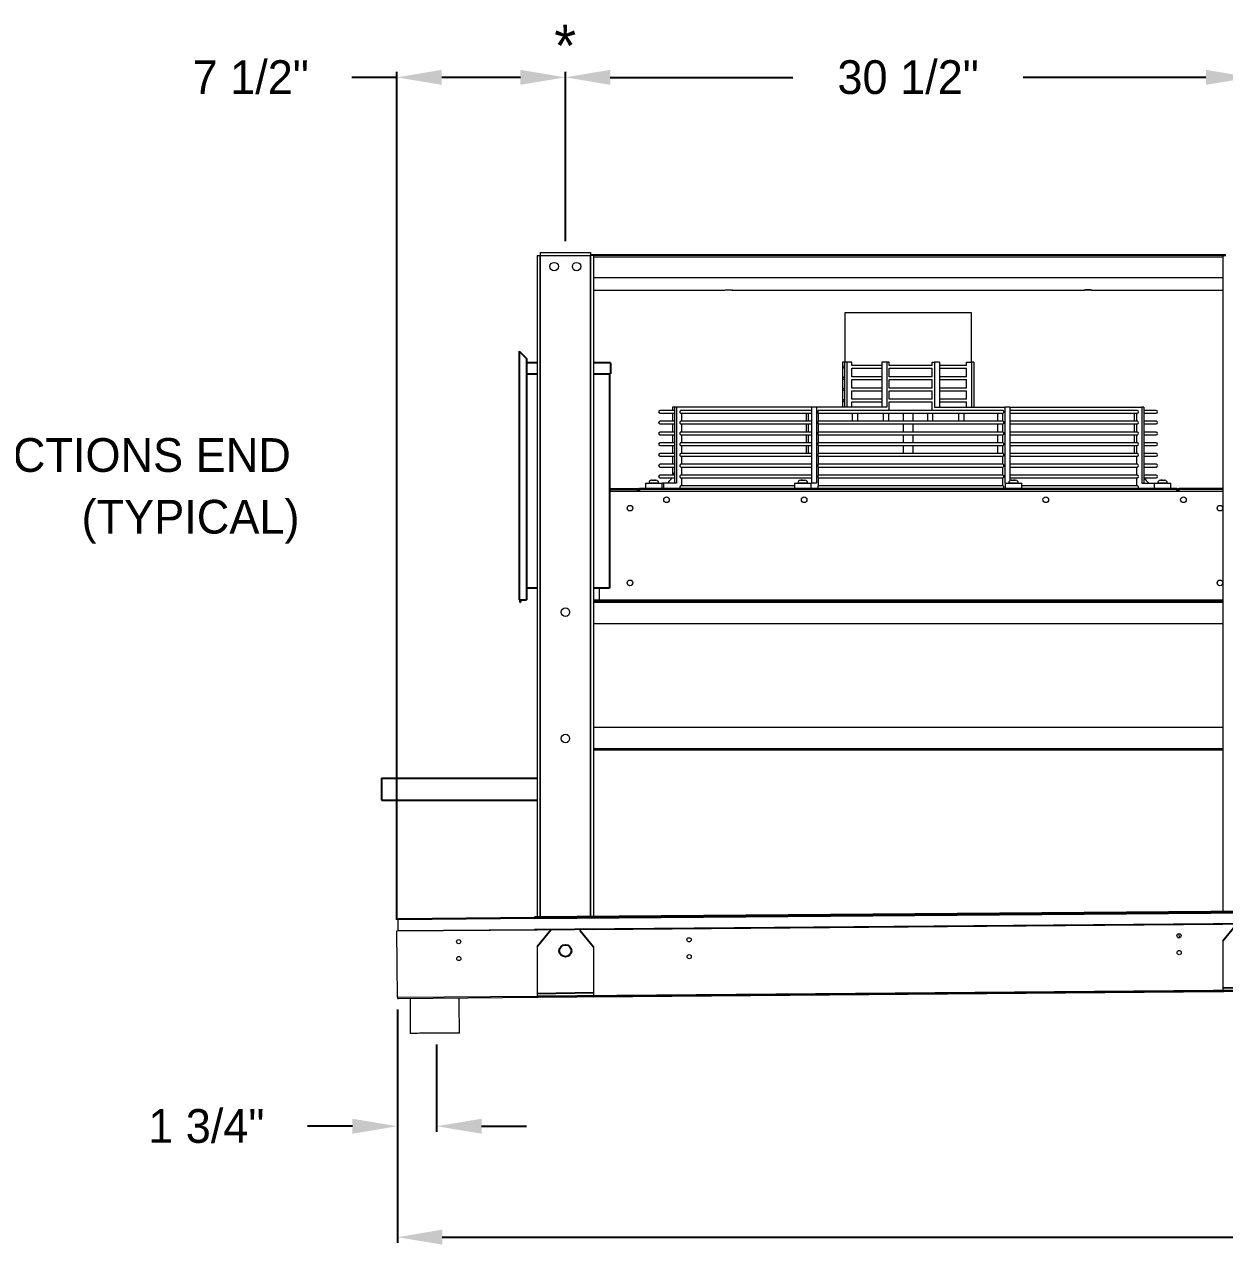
# Model space of a CAD drawing. Extents: x 6 to 271, y -23 to 146.
# Drawn here: x 101.2 to 154.5, y 37.5 to 92.4 of the extents above; entities that cross this region are included whole.
import ezdxf
from ezdxf.enums import TextEntityAlignment as Align

# ---------------------------------------------------------------- set-up
doc = ezdxf.new("R2010")
doc.units = 0
doc.header["$MEASUREMENT"] = 0
doc.layers.get('0').update_dxf_attribs({"linetype": 'CONTINUOUS'})
doc.layers.get('Defpoints').update_dxf_attribs({"linetype": 'CONTINUOUS'})
doc.dimstyles.get("Standard").update_dxf_attribs({"dimtxt": 1.5, "dimasz": 2, "dimexe": 0.25, "dimexo": 0.5, "dimgap": 0.75, "dimtad": 0, "dimtih": 1, "dimtoh": 1, "dimdec": 4, "dimzin": 0, "dimdsep": 46, "dimlunit": 5, "dimtxsty": 'STANDARD', "dimcen": 0.125, "dimclrd": 1, "dimclre": 1, "dimclrt": 1, "dimadec": 0, "dimazin": 0, "dimtfac": 1, "dimtdec": 4, "dimtofl": 0, "dimtmove": 0, "dimatfit": 3, "dimfxl": 1, "dimfrac": 2, "dimtolj": 1, "dimtzin": 0, "dimarcsym": 0})

# ---------------------------------------------------------------- blocks, each defined once
blk = doc.blocks.new('*D29')
at = {"color": 7, "lineweight": -2}
for p, q in [((125.207, 82.761), (125.207, 90.306)), ((155.707, 82.761), (155.707, 90.306)), ((127.207, 90.056), (135.332, 90.056)), ((153.707, 90.056), (145.582, 90.056))]:
    blk.add_line(p, q, dxfattribs=at)
at = {"color": 7}
for points in [[(127.207, 90.389), (127.207, 89.722), (125.207, 90.056)], [(153.707, 90.389), (153.707, 89.722), (155.707, 90.056)]]:
    blk.add_solid(points, dxfattribs=at)
at = {"layer": 'Defpoints', "color": 0}
for p in [(155.707, 90.056), (125.207, 82.261), (155.707, 82.261)]:
    blk.add_point(p, dxfattribs=at)
at = {"color": 7, "insert": (140.457, 90.056), "char_height": 1.5, "attachment_point": 5}
blk.add_mtext('\\A1;30 1/2"', dxfattribs=at)
blk = doc.blocks.new('*D33')
at = {"color": 7, "lineweight": -2}
for p, q in [((117.707, 52.574), (117.707, 90.306)), ((125.207, 82.761), (125.207, 90.306)), ((117.707, 90.056), (115.707, 90.056)), ((123.207, 90.056), (119.707, 90.056))]:
    blk.add_line(p, q, dxfattribs=at)
at = {"color": 7}
for points in [[(119.707, 90.389), (119.707, 89.722), (117.707, 90.056)], [(123.207, 90.389), (123.207, 89.722), (125.207, 90.056)]]:
    blk.add_solid(points, dxfattribs=at)
at = {"layer": 'Defpoints', "color": 0}
for p in [(125.207, 90.056), (125.207, 82.261), (117.707, 52.074)]:
    blk.add_point(p, dxfattribs=at)
at = {"color": 7, "insert": (111.207, 90.056), "char_height": 1.5, "attachment_point": 5}
blk.add_mtext('\\A1;7 1/2"', dxfattribs=at)
blk = doc.blocks.new('*D34')
at = {"color": 7, "lineweight": -2}
for p, q in [((252.728, 49.69), (252.728, 38.199)), ((117.732, 48.574), (117.732, 38.199)), ((119.732, 38.449), (182.23, 38.449)), ((250.728, 38.449), (188.23, 38.449))]:
    blk.add_line(p, q, dxfattribs=at)
at = {"color": 7}
for points in [[(119.732, 38.783), (119.732, 38.116), (117.732, 38.449)], [(250.728, 38.783), (250.728, 38.116), (252.728, 38.449)]]:
    blk.add_solid(points, dxfattribs=at)
at = {"layer": 'Defpoints', "color": 0}
for p in [(252.728, 50.19), (117.732, 49.074), (252.728, 38.449)]:
    blk.add_point(p, dxfattribs=at)
at = {"color": 7, "insert": (185.23, 38.449), "char_height": 1.5, "attachment_point": 5}
blk.add_mtext('\\A1;135"', dxfattribs=at)
blk = doc.blocks.new('*D35')
at = {"color": 7, "lineweight": -2}
for p, q in [((117.732, 48.074), (117.732, 43.137)), ((119.479, 47.026), (119.479, 43.137)), ((115.732, 43.387), (113.732, 43.387)), ((121.479, 43.387), (123.479, 43.387))]:
    blk.add_line(p, q, dxfattribs=at)
at = {"color": 7}
for points in [[(115.732, 43.72), (115.732, 43.054), (117.732, 43.387)], [(121.479, 43.72), (121.479, 43.054), (119.479, 43.387)]]:
    blk.add_solid(points, dxfattribs=at)
at = {"layer": 'Defpoints', "color": 0}
for p in [(117.732, 48.574), (119.479, 47.526), (117.732, 43.387)]:
    blk.add_point(p, dxfattribs=at)
at = {"color": 7, "insert": (109.232, 43.387), "char_height": 1.5, "attachment_point": 5}
blk.add_mtext('\\A1;1 3/4"', dxfattribs=at)

msp = doc.modelspace()

# ---------------------------------------------------------------- linework, layer by layer
at = {"color": 0, "linetype": 'Continuous', "lineweight": 15}
for p, q in [((123.9571, 82.12577), (123.9571, 52.68257)), ((123.9571, 82.12577), (124.0916, 82.12577)), ((124.0916, 82.12577), (124.0916, 52.68368)), ((124.0926, 82.12577), (124.0916, 82.12577)), ((124.0926, 82.26127), (124.0926, 82.12677)), ((124.0926, 82.26127), (126.3216, 82.26127)), ((124.0926, 82.12677), (126.3216, 82.12677)), ((124.0926, 82.12577), (124.0926, 82.12677)), ((124.0926, 82.12577), (126.3216, 82.12577)), ((124.0926, 52.68369), (124.0926, 82.12577)), ((126.3216, 82.26127), (126.3216, 82.12677)), ((126.3216, 82.17748), (154.5926, 82.17748)), ((126.3216, 82.12577), (126.3216, 82.12677)), ((126.3226, 82.12577), (126.3216, 82.12577)), ((126.3216, 52.70211), (126.3216, 82.12577)), ((126.4571, 82.12577), (126.3226, 82.12577)), ((126.3226, 82.12577), (126.3226, 52.70212)), ((126.4571, 82.12577), (126.4571, 52.70323)), ((126.4571, 82.07277), (154.4571, 82.07277)), ((154.4571, 82.12577), (154.5916, 82.12577)), ((154.4571, 82.12577), (154.4571, 52.93465)), ((126.4571, 81.14402), (154.4571, 81.14402)), ((126.4571, 80.58194), (132.2696, 80.58194)), ((132.6446, 80.58194), (148.2696, 80.58194)), ((148.6446, 80.58194), (154.4571, 80.58194)), ((141.5334, 79.57227), (137.6446, 79.57227)), ((143.2696, 79.57227), (141.5334, 79.57227)), ((137.53988, 77.38127), (137.53988, 75.38627)), ((137.63326, 77.38127), (137.53988, 77.38127)), ((137.72663, 77.38127), (137.63326, 77.38127)), ((137.63326, 77.38127), (137.63326, 75.38627)), ((137.72663, 77.38127), (137.72663, 75.38627)), ((137.95206, 77.38127), (137.72663, 77.38127)), ((137.95206, 77.23045), (137.95206, 77.38127)), ((139.28743, 77.23139), (137.95206, 77.23139)), ((137.95206, 76.73045), (137.95206, 77.11232)), ((137.95206, 77.11139), (139.28743, 77.11139)), ((139.51285, 77.38127), (139.28743, 77.38127)), ((139.28743, 77.38127), (139.28743, 75.38627)), ((139.51285, 77.38127), (139.51285, 75.38627)), ((139.60623, 77.38127), (139.51285, 77.38127)), ((139.60623, 77.23045), (139.60623, 77.38127)), ((141.5334, 77.23139), (139.60623, 77.23139)), ((139.60623, 76.73045), (139.60623, 77.11232)), ((139.60623, 77.11139), (141.5334, 77.11139)), ((141.5334, 77.23139), (141.5334, 77.38127)), ((141.5334, 77.38127), (141.62677, 77.38127)), ((141.5334, 76.73138), (141.5334, 77.11139)), ((141.62677, 77.38127), (141.62677, 75.38627)), ((141.8522, 77.38127), (141.62677, 77.38127)), ((141.8522, 77.38127), (141.8522, 75.38627)), ((143.05551, 77.23139), (141.8522, 77.23139)), ((141.8522, 77.11139), (143.05551, 77.11139)), ((143.05551, 77.23139), (143.05551, 77.38127)), ((143.05551, 77.38127), (143.28093, 77.38127)), ((143.05551, 76.73138), (143.05551, 77.11139)), ((143.28093, 77.38127), (143.28093, 75.38627)), ((143.37431, 77.38127), (143.28093, 77.38127)), ((143.37431, 77.38127), (143.37431, 75.38627)), ((139.28743, 76.73138), (137.95206, 76.73138)), ((137.95206, 76.23045), (137.95206, 76.61232)), ((137.95206, 76.61138), (139.28743, 76.61138)), ((141.5334, 76.73138), (139.60623, 76.73138)), ((139.60623, 76.23045), (139.60623, 76.61232)), ((139.60623, 76.61138), (141.5334, 76.61138)), ((141.5334, 76.23138), (141.5334, 76.61138)), ((143.05551, 76.73138), (141.8522, 76.73138)), ((141.8522, 76.61138), (143.05551, 76.61138)), ((143.05551, 76.23138), (143.05551, 76.61138)), ((139.28743, 76.23138), (137.95206, 76.23138)), ((137.95206, 75.73045), (137.95206, 76.11232)), ((137.95206, 76.11138), (139.28743, 76.11138)), ((141.5334, 76.23138), (139.60623, 76.23138)), ((139.60623, 75.73045), (139.60623, 76.11232)), ((139.60623, 76.11138), (141.5334, 76.11138)), ((141.5334, 75.73139), (141.5334, 76.11138)), ((143.05551, 76.23138), (141.8522, 76.23138)), ((141.8522, 76.11138), (143.05551, 76.11138)), ((143.05551, 75.73139), (143.05551, 76.11138)), ((129.97008, 75.38627), (129.97008, 75.23138)), ((130.06345, 75.38627), (129.97008, 75.38627)), ((130.15683, 75.38627), (130.06345, 75.38627)), ((130.06345, 75.38627), (130.06345, 72.00527)), ((130.15683, 75.38627), (130.15683, 72.00527)), ((136.15191, 75.38627), (130.15683, 75.38627)), ((136.37734, 75.38627), (136.15191, 75.38627)), ((136.15191, 75.38627), (136.15191, 72.00527)), ((136.37734, 75.38627), (136.37734, 72.00527)), ((139.51285, 75.38627), (136.37734, 75.38627)), ((139.28743, 75.73139), (137.95206, 75.73139)), ((137.95206, 75.38627), (137.95206, 75.61232)), ((137.95206, 75.61138), (139.28743, 75.61138)), ((141.5334, 75.73139), (139.60623, 75.73139)), ((139.60623, 75.23138), (139.60623, 75.61232)), ((139.60623, 75.61138), (141.5334, 75.61138)), ((141.5334, 75.23138), (141.5334, 75.61138)), ((141.62677, 75.38627), (144.76229, 75.38627)), ((143.05551, 75.73139), (141.8522, 75.73139)), ((141.8522, 75.61138), (143.05551, 75.61138)), ((143.05551, 75.38627), (143.05551, 75.61138)), ((144.76229, 75.38627), (144.76229, 72.00527)), ((144.98771, 75.38627), (144.76229, 75.38627)), ((144.98771, 75.38627), (144.98771, 72.11336)), ((144.98771, 75.38627), (150.85074, 75.38627)), ((150.85074, 75.38627), (150.85074, 72.00527)), ((150.94412, 75.38627), (150.85074, 75.38627)), ((150.94412, 75.38627), (150.94412, 72.00527)), ((130.06345, 75.23138), (129.41698, 75.23138)), ((129.41698, 75.11138), (130.06345, 75.11138)), ((130.06345, 74.75272), (129.41698, 74.75272)), ((129.97008, 75.11138), (129.97008, 74.75272)), ((130.35323, 75.11138), (136.15191, 75.11138)), ((136.15191, 75.23138), (130.3533, 75.23138)), ((136.15191, 74.75272), (130.3533, 74.75272)), ((130.38225, 74.75272), (130.38225, 75.11138)), ((135.92648, 75.11138), (135.92648, 74.75272)), ((136.01986, 74.75272), (136.01986, 75.11138)), ((136.45868, 75.11138), (144.68197, 75.11138)), ((144.68197, 75.23138), (136.45882, 75.23138)), ((144.68197, 74.75272), (136.45882, 74.75272)), ((136.47071, 74.75272), (136.47071, 75.11138)), ((144.44348, 74.75272), (144.44348, 75.11138)), ((144.66891, 74.75272), (144.66891, 75.11138)), ((150.65683, 75.23138), (144.98771, 75.23138)), ((144.98771, 75.11138), (150.65683, 75.11138)), ((150.65683, 74.75272), (144.98771, 74.75272)), ((150.53194, 74.75272), (150.53194, 75.11138)), ((150.62531, 74.75272), (150.62531, 75.11138)), ((151.49721, 75.23138), (150.94412, 75.23138)), ((150.94412, 75.11138), (151.49721, 75.11138)), ((151.49721, 74.75272), (150.94412, 74.75272)), ((129.41698, 74.63272), (130.06345, 74.63272)), ((130.06345, 74.27405), (129.41698, 74.27405)), ((129.97008, 74.63272), (129.97008, 74.27405)), ((130.35323, 74.63272), (136.15191, 74.63272)), ((136.15191, 74.27405), (130.3533, 74.27405)), ((130.38225, 74.27405), (130.38225, 74.63272)), ((135.92648, 74.63272), (135.92648, 74.27405)), ((136.01986, 74.27405), (136.01986, 74.63272)), ((136.45868, 74.63272), (144.68197, 74.63272)), ((144.68197, 74.27405), (136.45882, 74.27405)), ((136.47071, 74.27405), (136.47071, 74.63272)), ((144.44348, 74.27405), (144.44348, 74.63272)), ((144.66891, 74.27405), (144.66891, 74.63272)), ((144.98771, 74.63272), (150.65683, 74.63272)), ((150.65683, 74.27405), (144.98771, 74.27405)), ((150.53194, 74.27405), (150.53194, 74.63272)), ((150.62531, 74.27405), (150.62531, 74.63272)), ((150.94412, 74.63272), (151.49721, 74.63272)), ((151.49721, 74.27405), (150.94412, 74.27405)), ((129.41698, 74.15405), (130.06345, 74.15405)), ((130.06345, 73.79539), (129.41698, 73.79539)), ((129.41698, 73.67539), (130.06345, 73.67539)), ((129.97008, 74.15405), (129.97008, 73.79539)), ((129.97008, 73.67539), (129.97008, 73.31672)), ((130.35323, 74.15405), (136.15191, 74.15405)), ((130.35323, 73.67539), (136.15191, 73.67539)), ((136.15191, 73.79539), (130.3533, 73.79539)), ((130.38225, 73.79539), (130.38225, 74.15405)), ((130.38225, 73.31672), (130.38225, 73.67539)), ((135.92648, 74.15405), (135.92648, 73.79539)), ((135.92648, 73.67539), (135.92648, 73.31672)), ((136.01986, 73.79539), (136.01986, 74.15405)), ((136.01986, 73.31672), (136.01986, 73.67539)), ((136.45868, 74.15405), (144.68197, 74.15405)), ((136.45868, 73.67539), (144.68197, 73.67539)), ((144.68197, 73.79539), (136.45882, 73.79539)), ((136.47071, 73.79539), (136.47071, 74.15405)), ((136.47071, 73.31672), (136.47071, 73.67539)), ((144.44348, 73.79539), (144.44348, 74.15405)), ((144.44348, 73.31672), (144.44348, 73.67539)), ((144.66891, 73.79539), (144.66891, 74.15405)), ((144.66891, 73.31672), (144.66891, 73.67539)), ((144.98771, 74.15405), (150.65683, 74.15405)), ((150.65683, 73.79539), (144.98771, 73.79539)), ((144.98771, 73.67539), (150.65683, 73.67539)), ((150.53194, 73.79539), (150.53194, 74.15405)), ((150.53194, 73.31672), (150.53194, 73.67539)), ((150.62531, 73.79539), (150.62531, 74.15405)), ((150.62531, 73.31672), (150.62531, 73.67539)), ((150.94412, 74.15405), (151.49721, 74.15405)), ((151.49721, 73.79539), (150.94412, 73.79539)), ((150.94412, 73.67539), (151.49721, 73.67539)), ((130.06345, 73.31672), (129.41698, 73.31672)), ((129.41698, 73.19672), (130.06345, 73.19672)), ((129.97008, 73.19672), (129.97008, 72.83806)), ((130.35323, 73.19672), (136.15191, 73.19672)), ((136.15191, 73.31672), (130.3533, 73.31672)), ((130.38225, 72.83806), (130.38225, 73.19672)), ((136.45868, 73.19672), (144.68197, 73.19672)), ((144.68197, 73.31672), (136.45882, 73.31672)), ((136.47071, 72.83806), (136.47071, 73.19672)), ((144.66891, 72.83806), (144.66891, 73.19672)), ((150.65683, 73.31672), (144.98771, 73.31672)), ((144.98771, 73.19672), (150.65683, 73.19672)), ((150.62531, 72.83806), (150.62531, 73.19672)), ((151.49721, 73.31672), (150.94412, 73.31672)), ((150.94412, 73.19672), (151.49721, 73.19672)), ((130.06345, 72.83806), (129.41698, 72.83806)), ((129.41698, 72.71806), (130.06345, 72.71806)), ((129.97008, 72.71806), (129.97008, 72.35939)), ((130.35323, 72.71806), (136.15191, 72.71806)), ((136.15191, 72.83806), (130.3533, 72.83806)), ((130.38225, 72.35939), (130.38225, 72.71806)), ((136.45868, 72.71806), (144.68197, 72.71806)), ((144.68197, 72.83806), (136.45882, 72.83806)), ((136.47071, 72.35939), (136.47071, 72.71806)), ((144.66891, 72.35939), (144.66891, 72.71806)), ((150.65683, 72.83806), (144.98771, 72.83806)), ((144.98771, 72.71806), (150.65683, 72.71806)), ((150.62531, 72.35939), (150.62531, 72.71806)), ((151.49721, 72.83806), (150.94412, 72.83806)), ((150.94412, 72.71806), (151.49721, 72.71806)), ((128.77057, 72.00527), (128.79866, 72.00527)), ((128.79866, 72.00527), (129.50857, 72.00527)), ((129.35832, 72.00627), (128.92082, 72.00627)), ((129.04482, 72.13027), (129.04497, 72.13027)), ((129.04771, 72.13027), (129.04497, 72.13027)), ((129.04771, 72.13027), (129.05821, 72.13027)), ((129.06889, 72.13027), (129.05821, 72.13027)), ((129.06889, 72.13027), (129.14493, 72.13027)), ((129.15649, 72.13027), (129.14493, 72.13027)), ((129.16277, 72.13027), (129.15649, 72.13027)), ((129.16277, 72.13027), (129.18813, 72.13027)), ((129.20267, 72.13027), (129.18813, 72.13027)), ((129.20267, 72.13027), (129.23432, 72.13027)), ((130.06345, 72.35939), (129.41698, 72.35939)), ((129.41698, 72.23939), (130.06345, 72.23939)), ((129.57386, 72.00527), (129.50857, 72.00527)), ((129.57386, 72.00527), (129.57386, 71.76127)), ((130.15683, 72.00527), (129.57386, 72.00527)), ((130.35323, 72.23939), (136.15191, 72.23939)), ((136.15191, 72.35939), (130.3533, 72.35939)), ((130.38225, 71.88072), (130.38225, 72.23939)), ((135.40022, 72.00527), (135.42831, 72.00527)), ((135.42831, 72.00527), (136.13823, 72.00527)), ((135.98798, 72.00627), (135.55047, 72.00627)), ((135.67448, 72.13027), (135.70612, 72.13027)), ((135.72067, 72.13027), (135.70612, 72.13027)), ((135.72067, 72.13027), (135.74603, 72.13027)), ((135.75231, 72.13027), (135.74603, 72.13027)), ((135.76387, 72.13027), (135.75231, 72.13027)), ((135.76387, 72.13027), (135.8399, 72.13027)), ((135.85059, 72.13027), (135.8399, 72.13027)), ((135.85059, 72.13027), (135.86109, 72.13027)), ((135.86383, 72.13027), (135.86109, 72.13027)), ((135.86383, 72.13027), (135.86398, 72.13027)), ((136.37734, 72.00527), (136.13823, 72.00527)), ((136.45868, 72.23939), (144.68197, 72.23939)), ((144.68197, 72.35939), (136.45882, 72.35939)), ((136.47071, 71.88072), (136.47071, 72.23939)), ((144.66891, 71.88072), (144.66891, 72.23939)), ((144.76229, 72.00527), (144.77597, 72.00527)), ((144.77597, 72.00527), (144.80406, 72.00527)), ((144.80406, 72.00527), (145.51397, 72.00527)), ((144.94287, 72.00627), (144.92622, 72.00627)), ((145.36372, 72.00627), (144.94287, 72.00627)), ((150.65683, 72.35939), (144.98771, 72.35939)), ((144.98771, 72.23939), (150.65683, 72.23939)), ((145.05022, 72.13027), (145.05037, 72.13027)), ((145.0531, 72.13027), (145.05037, 72.13027)), ((145.0531, 72.13027), (145.06361, 72.13027)), ((145.07429, 72.13027), (145.06361, 72.13027)), ((145.07429, 72.13027), (145.15033, 72.13027)), ((145.16188, 72.13027), (145.15033, 72.13027)), ((145.16816, 72.13027), (145.16188, 72.13027)), ((145.16816, 72.13027), (145.19353, 72.13027)), ((145.20807, 72.13027), (145.19353, 72.13027)), ((145.20807, 72.13027), (145.23972, 72.13027)), ((150.62531, 71.88072), (150.62531, 72.23939)), ((150.85074, 72.00527), (151.40562, 72.00527)), ((151.49721, 72.35939), (150.94412, 72.35939)), ((150.94412, 72.23939), (151.49721, 72.23939)), ((151.40562, 72.00527), (151.43371, 72.00527)), ((151.43371, 72.00527), (152.14362, 72.00527)), ((151.69091, 72.00627), (151.55587, 72.00627)), ((151.67987, 72.13027), (151.71152, 72.13027)), ((151.99337, 72.00627), (151.69091, 72.00627)), ((151.72606, 72.13027), (151.71152, 72.13027)), ((151.72606, 72.13027), (151.75143, 72.13027)), ((151.75771, 72.13027), (151.75143, 72.13027)), ((151.76926, 72.13027), (151.75771, 72.13027)), ((151.76926, 72.13027), (151.8453, 72.13027)), ((151.85598, 72.13027), (151.8453, 72.13027)), ((151.85598, 72.13027), (151.86649, 72.13027)), ((151.86922, 72.13027), (151.86649, 72.13027)), ((151.86922, 72.13027), (151.86937, 72.13027)), ((127.17724, 71.76127), (128.4061, 71.76127)), ((127.17724, 71.71027), (128.4061, 71.71027)), ((127.17724, 71.63627), (154.4571, 71.63627)), ((128.4061, 71.76127), (128.4061, 71.71027)), ((128.4061, 71.71027), (128.4061, 71.63627)), ((128.4071, 71.71027), (128.4071, 71.63627)), ((128.4571, 71.71027), (128.4071, 71.71027)), ((128.4571, 71.71247), (128.4571, 71.63627)), ((128.5049, 71.71247), (128.4571, 71.71247)), ((128.5049, 71.71247), (128.5049, 71.63627)), ((152.4083, 71.76127), (128.5059, 71.76127)), ((128.5059, 71.76127), (128.5059, 71.71247)), ((152.4083, 71.71247), (128.5059, 71.71247)), ((128.5059, 71.71247), (128.5059, 71.63627)), ((135.40022, 71.88072), (130.3533, 71.88072)), ((144.68197, 71.88072), (136.45882, 71.88072)), ((150.65683, 71.88072), (145.51397, 71.88072)), ((152.4083, 71.76127), (152.4083, 71.71247)), ((152.4083, 71.71247), (152.4083, 71.63627)), ((152.4093, 71.71247), (152.4571, 71.71247)), ((152.4093, 71.63627), (152.4093, 71.71247)), ((152.4571, 71.63627), (152.4571, 71.71247)), ((152.5071, 71.71027), (152.4571, 71.71027)), ((152.5071, 71.71027), (152.5071, 71.63627)), ((152.5081, 71.71027), (152.5081, 71.76127)), ((154.4571, 71.76127), (152.5081, 71.76127)), ((152.5081, 71.63627), (152.5081, 71.71027)), ((154.4571, 71.71027), (152.5081, 71.71027)), ((126.4571, 66.76127), (154.4571, 66.76127)), ((126.4571, 66.69777), (154.4571, 66.69777)), ((126.7071, 66.81227), (154.4571, 66.81227)), ((126.7071, 66.81127), (154.4571, 66.81127)), ((126.4571, 65.76127), (154.4571, 65.76127)), ((126.4571, 61.13627), (154.4571, 61.13627)), ((126.4571, 60.19977), (154.4571, 60.19977)), ((126.4571, 60.13627), (154.4571, 60.13627)), ((126.57745, 52.70423), (154.3265, 52.93357)), ((126.57782, 52.66004), (154.32687, 52.88938)), ((117.76525, 52.6314), (123.82755, 52.6815)), ((117.76525, 52.6314), (117.76562, 52.58721)), ((117.76562, 52.58721), (123.82791, 52.63731)), ((117.76985, 52.07549), (117.76562, 52.58721)), ((126.4571, 52.14658), (154.4571, 52.378)), ((154.3311, 52.37766), (126.58204, 52.14832)), ((117.70735, 52.07427), (123.9571, 52.12592)), ((117.73173, 49.12537), (117.70735, 52.07427)), ((123.83214, 52.1256), (117.76985, 52.07549)), ((152.48772, 51.95288), (152.53572, 51.77165)), ((123.9571, 51.3698), (123.9571, 49.15614)), ((126.4571, 51.3698), (126.4571, 49.19713)), ((154.4571, 51.62187), (154.4571, 49.40822)), ((117.73173, 49.12537), (123.9571, 49.17682)), ((117.73173, 49.12537), (117.73215, 49.07437)), ((117.73215, 49.07437), (117.78315, 49.07479)), ((117.78315, 49.07479), (123.9571, 49.12582)), ((126.4571, 49.19748), (154.4571, 49.4289)), ((126.4571, 49.14648), (154.4571, 49.37789))]:
    msp.add_line(p, q, dxfattribs=at)
at = {"color": 7, "ltscale": 7}
for p, q in [((123.14599, 77.87377), (123.14599, 66.81127)), ((123.14599, 77.87377), (123.47744, 77.54231)), ((123.47744, 77.54231), (123.47744, 66.81127)), ((123.9571, 77.35857), (123.47744, 77.35857)), ((127.20849, 77.35857), (126.4571, 77.35857)), ((127.20849, 77.35857), (127.20849, 76.85857)), ((123.47744, 76.85857), (123.9571, 76.85857)), ((126.4571, 76.85857), (127.20849, 76.85857)), ((127.17724, 76.85857), (127.17724, 67.32732)), ((123.9571, 67.32732), (123.47744, 67.32732)), ((127.17724, 67.32732), (126.4571, 67.32732)), ((123.14599, 66.81127), (123.47744, 66.81127)), ((123.17724, 66.81127), (123.17724, 66.70232)), ((123.17724, 66.70232), (123.20849, 66.70232)), ((123.20849, 66.81127), (123.20849, 66.70232))]:
    msp.add_line(p, q, dxfattribs=at)
at = {"color": 7, "linetype": 'Continuous', "lineweight": 15}
for p, q in [((126.7071, 67.32732), (126.7071, 66.81227)), ((126.4571, 66.81127), (126.7061, 66.81127)), ((126.7061, 66.81127), (126.7061, 66.76127)), ((126.7071, 66.81227), (126.7071, 66.81127)), ((126.7071, 66.81127), (126.7071, 66.76127))]:
    msp.add_line(p, q, dxfattribs=at)
at = {"color": 7}
for p, q in [((117.01991, 58.87419), (123.9571, 58.87419)), ((117.01991, 58.87419), (117.01991, 57.89477)), ((117.01991, 57.89477), (123.9571, 57.89477))]:
    msp.add_line(p, q, dxfattribs=at)
at = {"color": 0}
for p, q in [((247.57332, 53.70423), (123.82755, 52.6815)), ((123.82791, 52.63731), (247.57368, 53.66004)), ((247.57791, 53.14832), (123.83214, 52.1256)), ((123.82755, 52.6815), (123.82791, 52.63731)), ((155.06764, 52.36762), (154.4571, 51.62187)), ((124.56764, 52.11555), (123.9571, 51.3698)), ((125.84655, 52.11555), (126.4571, 51.3698)), ((123.9571, 49.17682), (247.4571, 50.19752)), ((247.45752, 50.14652), (123.9571, 49.12582)), ((156.9571, 49.57421), (154.4571, 49.53322)), ((126.4571, 49.32213), (123.9571, 49.28114)), ((123.9571, 49.15614), (123.9571, 49.10513)), ((154.4571, 49.40822), (154.4571, 49.35721))]:
    msp.add_line(p, q, dxfattribs=at)
at = {"color": 0, "linetype": 'Continuous', "lineweight": 15, "flags": 128}
for points in [[(132.2696, 80.58194), (132.27719, 80.588), (132.29936, 80.59356), (132.33431, 80.59819), (132.37921, 80.60149), (132.43041, 80.60322), (132.48378, 80.60322), (132.53499, 80.60149), (132.57988, 80.59819), (132.61483, 80.59356), (132.637, 80.588), (132.6446, 80.58194)], [(132.6446, 80.58194), (132.63693, 80.58799), (132.63182, 80.58971)], [(148.2696, 80.58194), (148.27719, 80.588), (148.29936, 80.59356), (148.33431, 80.59819), (148.37921, 80.60149), (148.43041, 80.60322), (148.48378, 80.60322), (148.53499, 80.60149), (148.57988, 80.59819), (148.61483, 80.59356), (148.637, 80.588), (148.6446, 80.58194)], [(148.6446, 80.58194), (148.63693, 80.58799), (148.61473, 80.59355), (148.57978, 80.59816), (148.53491, 80.60146), (148.48375, 80.60318), (148.43044, 80.60318), (148.37928, 80.60146), (148.33441, 80.59816), (148.29946, 80.59355), (148.27726, 80.58799), (148.2696, 80.58194)], [(144.68197, 75.23138), (144.68202, 75.23138), (144.6913, 75.22621), (144.69898, 75.21168), (144.70376, 75.19028), (144.70482, 75.16565), (144.70199, 75.14201), (144.69574, 75.12337), (144.68714, 75.11293), (144.68197, 75.11138)], [(144.68197, 74.75272), (144.68622, 74.75168), (144.69459, 74.74284), (144.701, 74.72627), (144.70448, 74.70451), (144.70448, 74.68093), (144.701, 74.65917), (144.69459, 74.64259), (144.68622, 74.63376), (144.68197, 74.63272)], [(144.68197, 74.27405), (144.68622, 74.27301), (144.69459, 74.26418), (144.701, 74.2476), (144.70448, 74.22584), (144.70448, 74.20226), (144.701, 74.18051), (144.69459, 74.16393), (144.68622, 74.15509), (144.68197, 74.15405)], [(144.68197, 73.79539), (144.68622, 73.79435), (144.69459, 73.78551), (144.701, 73.76894), (144.70448, 73.74718), (144.70448, 73.7236), (144.701, 73.70184), (144.69459, 73.68526), (144.68622, 73.67643), (144.68197, 73.67539)], [(144.68197, 73.31672), (144.68622, 73.31568), (144.69459, 73.30685), (144.701, 73.29027), (144.70448, 73.26851), (144.70448, 73.24493), (144.701, 73.22317), (144.69459, 73.2066), (144.68622, 73.19776), (144.68197, 73.19672)], [(144.68197, 72.83806), (144.68622, 72.83702), (144.69459, 72.82818), (144.701, 72.8116), (144.70448, 72.78985), (144.70448, 72.76627), (144.701, 72.74451), (144.69459, 72.72793), (144.68622, 72.71909), (144.68197, 72.71806)], [(130.06345, 72.50419), (130.0249, 72.38794), (130.01293, 72.35939)], [(144.68197, 72.35939), (144.68622, 72.35835), (144.69459, 72.34952), (144.701, 72.33294), (144.70448, 72.31118), (144.70448, 72.2876), (144.701, 72.26584), (144.69459, 72.24926), (144.68622, 72.24043), (144.68197, 72.23939)], [(144.68197, 71.88072), (144.68648, 71.87955), (144.69492, 71.87028), (144.70129, 71.85312), (144.7046, 71.83083), (144.70431, 71.80692), (144.70291, 71.79614)], [(119.66357, 47.52778), (119.54083, 47.52677), (119.41626, 47.52574), (119.2915, 47.52471), (119.16817, 47.52369), (119.04788, 47.52269), (118.9322, 47.52174), (118.82263, 47.52083), (118.7206, 47.51999), (118.62745, 47.51922), (118.54439, 47.51853), (118.47249, 47.51794), (118.41271, 47.51744), (118.36581, 47.51705), (118.33241, 47.51678), (118.31294, 47.51662), (118.30754, 47.51657)], [(120.49496, 47.53465), (120.49213, 47.53463), (120.47606, 47.5345), (120.44598, 47.53425), (120.40227, 47.53389), (120.34552, 47.53342), (120.27645, 47.53285), (120.19597, 47.53218), (120.10514, 47.53143), (120.00513, 47.5306), (119.89725, 47.52971), (119.7829, 47.52877), (119.66357, 47.52778)]]:
    msp.add_lwpolyline(points, dxfattribs=at)
at = {"color": 0, "linetype": 'Continuous', "lineweight": 15}
for centre, radius in [((124.7071, 81.63627), 0.1875), ((125.7071, 81.63627), 0.1875), ((128.0821, 70.88627), 0.125), ((129.7071, 71.26127), 0.125), ((135.8321, 71.26127), 0.125), ((146.5821, 71.26127), 0.125), ((152.7071, 71.26127), 0.125), ((154.3321, 70.88627), 0.125), ((128.0821, 67.56227), 0.125), ((154.3321, 67.56227), 0.125), ((125.2071, 66.26127), 0.1875), ((125.2071, 60.63627), 0.1875), ((120.46139, 51.59701), 0.09375), ((130.71104, 51.68172), 0.09375), ((152.5103, 51.86189), 0.09375), ((152.5165, 51.11191), 0.09375), ((120.46759, 50.84704), 0.09375), ((130.71724, 50.93175), 0.09375)]:
    msp.add_circle(centre, radius, dxfattribs=at)
at = {"color": 0}
msp.add_circle((125.2071, 51.19412), 0.26853, dxfattribs=at)
at = {"color": 0, "linetype": 'Continuous', "lineweight": 15}
for centre, radius, start, end in [((137.6446, 77.17138), 0.06, 100.892283, 259.107717), ((137.6446, 76.67138), 0.06, 100.892283, 259.107717), ((137.6446, 76.17138), 0.06, 100.892283, 259.107717), ((137.6446, 75.67138), 0.06, 100.892283, 259.107717), ((129.41698, 75.17138), 0.06, 90, 270), ((129.41698, 74.69272), 0.06, 90, 270), ((150.65366, 75.17138), 0.06008, 273.02723, 86.97277), ((150.65354, 74.69272), 0.06009, 273.144589, 86.855411), ((151.49721, 75.17138), 0.06, 270, 90), ((151.49721, 74.69272), 0.06, 270, 90), ((129.41698, 74.21405), 0.06, 90, 270), ((150.65354, 74.21405), 0.06009, 273.143027, 86.856973), ((151.49721, 74.21405), 0.06, 270, 90), ((129.41698, 73.73539), 0.06, 90, 270), ((150.65354, 73.73539), 0.06009, 273.144589, 86.855411), ((151.49721, 73.73539), 0.06, 270, 90), ((129.41698, 73.25672), 0.06, 90, 270), ((150.65354, 73.25672), 0.06009, 273.143027, 86.856973), ((151.49721, 73.25672), 0.06, 270, 90), ((129.41698, 72.77806), 0.06, 90, 270), ((150.65354, 72.77806), 0.06009, 273.144589, 86.855411), ((151.49721, 72.77806), 0.06, 270, 90), ((129.04482, 72.00627), 0.124, 90, 180), ((129.23432, 72.00627), 0.124, 0, 90), ((129.41698, 72.29939), 0.06, 90, 270), ((129.0968, 72.76027), 1, 310.97463, 328.608789), ((135.67448, 72.00627), 0.124, 90, 180), ((135.86398, 72.00627), 0.124, 0, 90), ((145.05022, 72.00627), 0.124, 90, 180), ((145.23972, 72.00627), 0.124, 0, 90), ((150.65354, 72.29939), 0.06009, 273.144589, 86.855411), ((151.8174, 72.76027), 1, 211.391211, 229.02537), ((151.49721, 72.29939), 0.06, 270, 90), ((151.67987, 72.00627), 0.124, 90, 180), ((151.86937, 72.00627), 0.124, 0, 90), ((128.4061, 71.71027), 0.051, 0, 90), ((128.4061, 71.71027), 0.001, 0, 90), ((128.5059, 71.71247), 0.0488, 90, 180), ((128.5059, 71.71247), 0.001, 90, 180), ((150.65335, 71.82123), 0.05959, 335.102132, 86.645675), ((152.4083, 71.71247), 0.0488, 360, 90), ((152.4083, 71.71247), 0.001, 0, 90), ((152.5081, 71.71027), 0.051, 90, 180), ((152.5081, 71.71027), 0.001, 90, 180), ((117.76279, 52.07509), 0.00707, 357.511695, 3.248437)]:
    msp.add_arc(centre, radius, start, end, dxfattribs=at)
at = {"color": 7, "linetype": 'Continuous', "lineweight": 15}
msp.add_arc((126.7061, 66.81227), 0.001, 270, 0, dxfattribs=at)
at = {"color": 0, "linetype": 'Continuous', "lineweight": 15}
for points in [[(154.5926, 82.13627), (126.3216, 82.13627)], [(126.4571, 80.58152), (132.2696, 80.58152)], [(132.6446, 80.58152), (148.2696, 80.58152)], [(148.6446, 80.58152), (154.4571, 80.58152)], [(137.6446, 79.57227), (137.6446, 77.38127)], [(143.2696, 77.38127), (143.2696, 79.57227)], [(137.96696, 75.11138), (137.96696, 74.75272)], [(138.21697, 74.75272), (138.21697, 75.11138)], [(139.35243, 75.11138), (139.35243, 74.75272)], [(139.60243, 74.75272), (139.60243, 75.11138)], [(140.2306, 75.11138), (140.2306, 74.75272)], [(140.6836, 74.75272), (140.6836, 75.11138)], [(141.31177, 75.11138), (141.31177, 74.75272)], [(141.56177, 74.75272), (141.56177, 75.11138)], [(142.69723, 75.11138), (142.69723, 74.75272)], [(142.94723, 74.75272), (142.94723, 75.11138)], [(140.2306, 74.63272), (140.2306, 74.27405)], [(140.6836, 74.27405), (140.6836, 74.63272)], [(140.2306, 74.15405), (140.2306, 73.79539)], [(140.2306, 73.67539), (140.2306, 73.31672)], [(140.6836, 73.79539), (140.6836, 74.15405)], [(140.6836, 73.31672), (140.6836, 73.67539)], [(128.77057, 72.00527), (128.77057, 71.76127)], [(128.92082, 72.00627), (128.92082, 72.00527)], [(129.04497, 72.13027), (129.041, 72.1302)], [(129.041, 72.1302), (129.04771, 72.13027)], [(129.05821, 72.13027), (129.06492, 72.1302)], [(129.06492, 72.1302), (129.06889, 72.13027)], [(129.14493, 72.13027), (129.14658, 72.1302)], [(129.14658, 72.1302), (129.16277, 72.13027)], [(129.18813, 72.13027), (129.20432, 72.1302)], [(129.20432, 72.1302), (129.20267, 72.13027)], [(129.35832, 72.00527), (129.35832, 72.00627)], [(129.50857, 71.76127), (129.50857, 72.00527)], [(135.40022, 72.00527), (135.40022, 71.76127)], [(135.55047, 72.00627), (135.55047, 72.00527)], [(135.70612, 72.13027), (135.70448, 72.1302)], [(135.70448, 72.1302), (135.72067, 72.13027)], [(135.74603, 72.13027), (135.76222, 72.1302)], [(135.76222, 72.1302), (135.76387, 72.13027)], [(135.8399, 72.13027), (135.84388, 72.1302)], [(135.84388, 72.1302), (135.85059, 72.13027)], [(135.86109, 72.13027), (135.8678, 72.1302)], [(135.8678, 72.1302), (135.86383, 72.13027)], [(135.98798, 72.00527), (135.98798, 72.00627)], [(136.13823, 71.76127), (136.13823, 72.00527)], [(144.77597, 72.00527), (144.77597, 71.76127)], [(144.92622, 72.00627), (144.92622, 72.00527)], [(145.05037, 72.13027), (145.04639, 72.1302)], [(145.04639, 72.1302), (145.0531, 72.13027)], [(145.06361, 72.13027), (145.07032, 72.1302)], [(145.07032, 72.1302), (145.07429, 72.13027)], [(145.15033, 72.13027), (145.15197, 72.1302)], [(145.15197, 72.1302), (145.16816, 72.13027)], [(145.19353, 72.13027), (145.20972, 72.1302)], [(145.20972, 72.1302), (145.20807, 72.13027)], [(145.36372, 72.00527), (145.36372, 72.00627)], [(145.51397, 71.76127), (145.51397, 72.00527)], [(151.40562, 72.00527), (151.40562, 71.76127)], [(151.55587, 72.00627), (151.55587, 72.00527)], [(151.71152, 72.13027), (151.70987, 72.1302)], [(151.70987, 72.1302), (151.72606, 72.13027)], [(151.75143, 72.13027), (151.76762, 72.1302)], [(151.76762, 72.1302), (151.76926, 72.13027)], [(151.8453, 72.13027), (151.84928, 72.1302)], [(151.84928, 72.1302), (151.85598, 72.13027)], [(151.86649, 72.13027), (151.87319, 72.1302)], [(151.87319, 72.1302), (151.86922, 72.13027)], [(151.99337, 72.00527), (151.99337, 72.00627)], [(152.14362, 71.76127), (152.14362, 72.00527)], [(118.29463, 49.07902), (118.30754, 47.51657)], [(120.49496, 47.53465), (120.48205, 49.0971)]]:
    msp.add_open_spline(points, degree=1, dxfattribs=at)
for points, knots in [([(130.35927, 75.23017), (130.35608, 75.23071), (130.34672, 75.23229), (130.33114, 75.22747), (130.31519, 75.21666), (130.30349, 75.20041), (130.29742, 75.18098), (130.29763, 75.16044), (130.30411, 75.14118), (130.31613, 75.12518), (130.33229, 75.1149), (130.34647, 75.11048), (130.35432, 75.11185), (130.35601, 75.11214)], [0, 0, 0, 0, 0.05278553, 0.15493277, 0.25708035, 0.35921325, 0.46132341, 0.56340661, 0.66548339, 0.76756733, 0.8696724, 0.9718144, 1, 1, 1, 1]), ([(130.35927, 74.7515), (130.35608, 74.75204), (130.34672, 74.75362), (130.33114, 74.7488), (130.31519, 74.738), (130.30349, 74.72175), (130.29742, 74.70232), (130.29763, 74.68177), (130.30411, 74.66251), (130.31613, 74.64651), (130.33229, 74.63623), (130.34647, 74.63182), (130.35432, 74.63318), (130.35601, 74.63348)], [0, 0, 0, 0, 0.05278607, 0.15493452, 0.25708195, 0.35921469, 0.46131905, 0.56340804, 0.66548466, 0.76756384, 0.86967185, 0.97181369, 1, 1, 1, 1]), ([(136.46125, 75.23064), (136.46094, 75.23085), (136.45814, 75.23277), (136.45249, 75.22996), (136.4454, 75.22182), (136.43976, 75.20734), (136.43627, 75.18899), (136.4353, 75.1686), (136.43697, 75.14856), (136.44109, 75.131), (136.44719, 75.11833), (136.45345, 75.11162), (136.45744, 75.11207), (136.45884, 75.11223)], [0, 0, 0, 0, 0.01291758, 0.11640423, 0.21988361, 0.32335614, 0.42679932, 0.53022529, 0.63363382, 0.73704946, 0.84047647, 0.94392563, 1, 1, 1, 1]), ([(136.46125, 74.75197), (136.46094, 74.75218), (136.45814, 74.7541), (136.45249, 74.75129), (136.4454, 74.74316), (136.43976, 74.72868), (136.43627, 74.71032), (136.4353, 74.68993), (136.43697, 74.66989), (136.44109, 74.65234), (136.44719, 74.63966), (136.45345, 74.63295), (136.45744, 74.63341), (136.45884, 74.63357)], [0, 0, 0, 0, 0.0129176, 0.1164044, 0.21988647, 0.32335494, 0.42680367, 0.53022381, 0.63363837, 0.73704904, 0.8404762, 0.9439255, 1, 1, 1, 1]), ([(130.35932, 74.2729), (130.35532, 74.27342), (130.34512, 74.27474), (130.32896, 74.26911), (130.31344, 74.25752), (130.3024, 74.24076), (130.29709, 74.22107), (130.29811, 74.20056), (130.30534, 74.18162), (130.31798, 74.16616), (130.33453, 74.15673), (130.34809, 74.15292), (130.35511, 74.15437), (130.35602, 74.15456)], [0, 0, 0, 0, 0.06580175, 0.16794742, 0.27008942, 0.37220207, 0.4743002, 0.57637218, 0.6784457, 0.78052914, 0.88262943, 0.98474512, 1, 1, 1, 1]), ([(136.46128, 74.27284), (136.45976, 74.27339), (136.45568, 74.27486), (136.44908, 74.26964), (136.44256, 74.25842), (136.43785, 74.24191), (136.4355, 74.22235), (136.43575, 74.20181), (136.43859, 74.18272), (136.4437, 74.16696), (136.45048, 74.15723), (136.45589, 74.15306), (136.45863, 74.15422), (136.45883, 74.1543)], [0, 0, 0, 0, 0.0611685, 0.16461798, 0.26805542, 0.37147815, 0.47487802, 0.5782554, 0.68162613, 0.78500491, 0.88841069, 0.99183682, 1, 1, 1, 1]), ([(130.35932, 73.79424), (130.35532, 73.79476), (130.34512, 73.79607), (130.32896, 73.79045), (130.31344, 73.77886), (130.3024, 73.7621), (130.29709, 73.7424), (130.29811, 73.72189), (130.30534, 73.70295), (130.31798, 73.68749), (130.33453, 73.67807), (130.34809, 73.67425), (130.35511, 73.67571), (130.35602, 73.6759)], [0, 0, 0, 0, 0.06580186, 0.16794931, 0.27009147, 0.37220428, 0.47429686, 0.57637495, 0.67844863, 0.7805278, 0.88262825, 0.9847451, 1, 1, 1, 1]), ([(136.46128, 73.79418), (136.45976, 73.79472), (136.45568, 73.79619), (136.44908, 73.79097), (136.44256, 73.77976), (136.43785, 73.76325), (136.4355, 73.74368), (136.43575, 73.72315), (136.43859, 73.70405), (136.4437, 73.68829), (136.45048, 73.67856), (136.45589, 73.67439), (136.45863, 73.67555), (136.45883, 73.67563)], [0, 0, 0, 0, 0.06116898, 0.16461993, 0.26805733, 0.37148001, 0.4748741, 0.57825746, 0.68162815, 0.78500689, 0.8884096, 0.99183683, 1, 1, 1, 1]), ([(130.35932, 73.31557), (130.35532, 73.31609), (130.34512, 73.31741), (130.32896, 73.31178), (130.31344, 73.30019), (130.3024, 73.28343), (130.29709, 73.26374), (130.29811, 73.24322), (130.30534, 73.22428), (130.31798, 73.20883), (130.33453, 73.1994), (130.34809, 73.19559), (130.35511, 73.19704), (130.35602, 73.19723)], [0, 0, 0, 0, 0.06580175, 0.16794742, 0.27008942, 0.37220207, 0.4743002, 0.57637218, 0.6784457, 0.78052914, 0.88262943, 0.98474512, 1, 1, 1, 1]), ([(136.46128, 73.31551), (136.45976, 73.31606), (136.45568, 73.31753), (136.44908, 73.3123), (136.44256, 73.30109), (136.43785, 73.28458), (136.4355, 73.26502), (136.43575, 73.24448), (136.43859, 73.22539), (136.4437, 73.20963), (136.45048, 73.19989), (136.45589, 73.19573), (136.45863, 73.19689), (136.45883, 73.19697)], [0, 0, 0, 0, 0.0611685, 0.16461798, 0.26805542, 0.37147815, 0.47487802, 0.5782554, 0.68162613, 0.78500491, 0.88841069, 0.99183682, 1, 1, 1, 1]), ([(130.35927, 72.83684), (130.35608, 72.83738), (130.34672, 72.83896), (130.33114, 72.83414), (130.31519, 72.82333), (130.30349, 72.80708), (130.29742, 72.78765), (130.29763, 72.76711), (130.30411, 72.74785), (130.31613, 72.73185), (130.33229, 72.72157), (130.34647, 72.71716), (130.35432, 72.71852), (130.35601, 72.71881)], [0, 0, 0, 0, 0.0527856, 0.15493436, 0.25707889, 0.35921662, 0.46132129, 0.56341058, 0.66548751, 0.767567, 0.86967221, 0.97181436, 1, 1, 1, 1]), ([(136.46125, 72.83731), (136.46094, 72.83752), (136.45814, 72.83944), (136.45249, 72.83663), (136.4454, 72.82849), (136.43976, 72.81402), (136.43627, 72.79566), (136.4353, 72.77527), (136.43697, 72.75523), (136.44109, 72.73768), (136.44719, 72.725), (136.45345, 72.71829), (136.45744, 72.71874), (136.45884, 72.7189)], [0, 0, 0, 0, 0.0129176, 0.1164044, 0.21988647, 0.32335494, 0.42680367, 0.53022381, 0.63363837, 0.73704904, 0.8404762, 0.9439255, 1, 1, 1, 1]), ([(130.35927, 72.35818), (130.35608, 72.35871), (130.34672, 72.36029), (130.33114, 72.35547), (130.31519, 72.34467), (130.30349, 72.32842), (130.29742, 72.30899), (130.29763, 72.28845), (130.30411, 72.26918), (130.31613, 72.25319), (130.33229, 72.24291), (130.34647, 72.23849), (130.35432, 72.23985), (130.35601, 72.24015)], [0, 0, 0, 0, 0.05278554, 0.1549328, 0.25708041, 0.35921333, 0.4613207, 0.56340689, 0.66548369, 0.76756536, 0.86967199, 0.97181402, 1, 1, 1, 1]), ([(136.46125, 72.35864), (136.46094, 72.35886), (136.45814, 72.36078), (136.45249, 72.35796), (136.4454, 72.34983), (136.43976, 72.33535), (136.43627, 72.31699), (136.4353, 72.2966), (136.43697, 72.27657), (136.44109, 72.25901), (136.44719, 72.24633), (136.45345, 72.23962), (136.45744, 72.24008), (136.45884, 72.24024)], [0, 0, 0, 0, 0.01291757, 0.11640421, 0.21988484, 0.32335523, 0.42680109, 0.53022704, 0.63363554, 0.7370486, 0.84047748, 0.94392559, 1, 1, 1, 1]), ([(130.35933, 71.87959), (130.35525, 71.8801), (130.34495, 71.88139), (130.32873, 71.87567), (130.31328, 71.86401), (130.30228, 71.84719), (130.29711, 71.8275), (130.29786, 71.80975), (130.30136, 71.7998), (130.30265, 71.79614)], [0, 0, 0, 0, 0.10537974, 0.26576267, 0.4260822, 0.58640865, 0.74668361, 0.90692703, 1, 1, 1, 1]), ([(136.46125, 71.87951), (136.46018, 71.88003), (136.45657, 71.88178), (136.4503, 71.87757), (136.44355, 71.86743), (136.43848, 71.85161), (136.43574, 71.83247), (136.43545, 71.813), (136.43702, 71.80139), (136.43773, 71.79614)], [0, 0, 0, 0, 0.06751486, 0.22769079, 0.38785455, 0.54800102, 0.70811058, 0.86818506, 1, 1, 1, 1])]:
    msp.add_open_spline(points, degree=3, knots=knots, dxfattribs=at)

# ---------------------------------------------------------------- texts
at = {"color": 0}
msp.add_text('*', height=1.87063, dxfattribs=at).set_placement((125.19906, 90.52788), align=Align.CENTER)
at = {"color": 0, "char_height": 1.5, "attachment_point": 1}
for s, insert in [('CONNECTIONS END', (93.38019, 74.00191)), ('(TYPICAL)', (103.68198, 71.25578))]:
    msp.add_mtext(s, dxfattribs=dict(at, insert=insert))

# ---------------------------------------------------------------- dimensions: what is measured, and where the dimension line sits
at = {"color": 0}
dim = msp.add_linear_dim(base=(125.207097, 90.055662), p1=(117.707354, 52.074268), p2=(125.207097, 82.261269), dimstyle='Standard', override={"dimpost": '"', "dimclrd": 7, "dimclre": 7, "dimclrt": 7}, dxfattribs=at)
dim.commit()
dim.dimension.update_dxf_attribs({"geometry": '*D33', "text_midpoint": (111.207354, 90.055662), "dimtype": 160})
for base, p1, p2, picture, middle in [((155.7071, 90.05566), (125.2071, 82.26127), (155.7071, 82.26127), '*D29', (140.4571, 90.05566)), ((252.72754, 38.44944), (117.73215, 49.07437), (252.72754, 50.19007), '*D34', (185.22984, 38.44944)), ((117.73215, 43.38691), (119.47854, 47.52625), (117.73215, 48.57437), '*D35', (109.23215, 43.38691))]:
    dim = msp.add_linear_dim(base=base, p1=p1, p2=p2, dimstyle='Standard', override={"dimpost": '"', "dimclrd": 7, "dimclre": 7, "dimclrt": 7}, dxfattribs=at)
    dim.commit()
    dim.dimension.update_dxf_attribs({"geometry": picture, "text_midpoint": middle})

doc.saveas('drawing.dxf')
